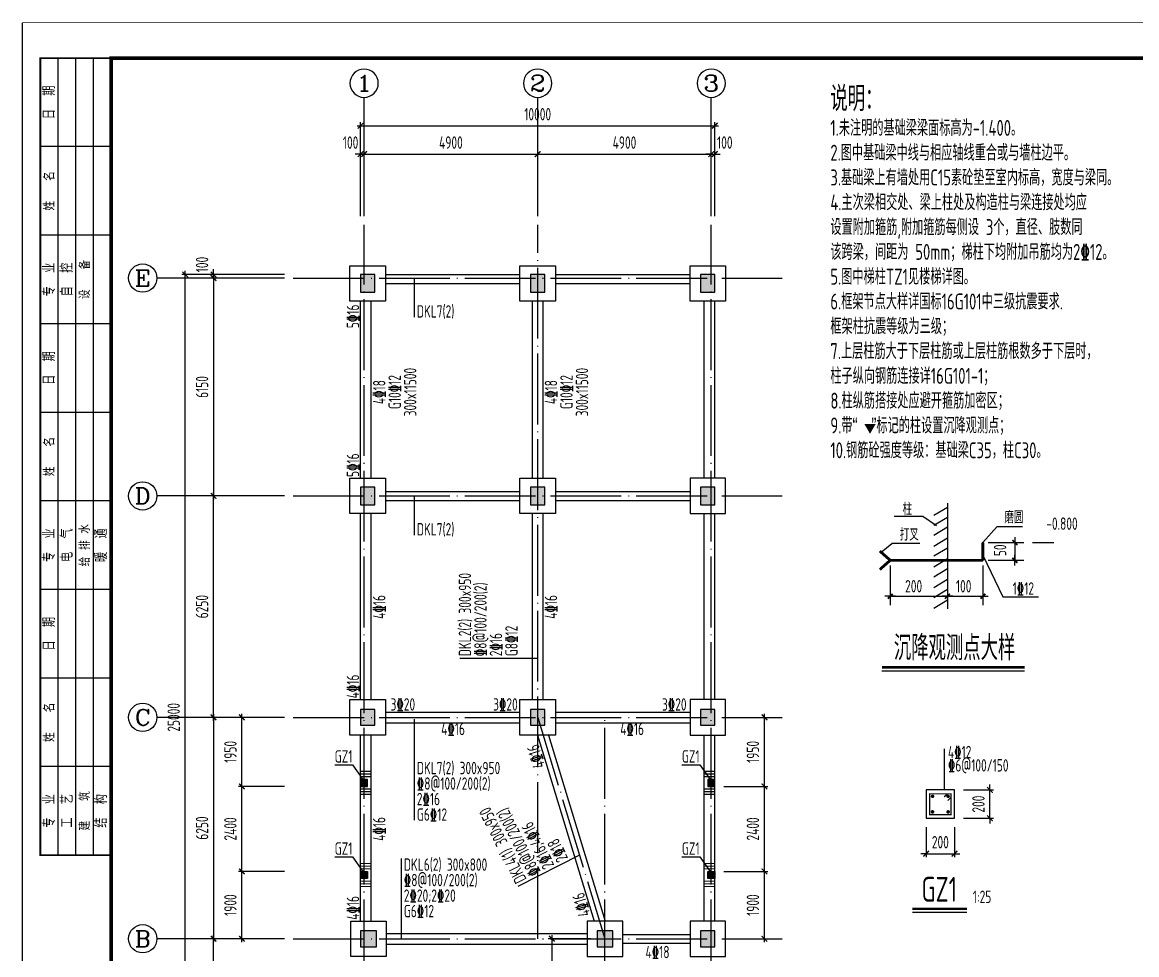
# Model space of a CAD drawing. Extents: x 287149 to 898857, y 100802 to 160212.
# Drawn here: x 581837 to 613297, y 116512 to 142832 of the extents above; entities that cross this region are included whole.
import ezdxf
from ezdxf.enums import TextEntityAlignment as Align

# ---------------------------------------------------------------- set-up
doc = ezdxf.new("R2010")
doc.units = 0
doc.header["$LTSCALE"] = 1000
doc.linetypes.add('DOTE', pattern=[2.42, 2, -0.2, 0.02, -0.2])
doc.layers.get('0').update_dxf_attribs({"linetype": 'CONTINUOUS'})
doc.layers.get('DEFPOINTS').update_dxf_attribs({"linetype": 'CONTINUOUS'})
for name, color, linetype in [('AXIS', 8, 'DOTE'), ('AXIS_DIM', 3, 'CONTINUOUS'), ('AXIS_TEXT', 3, 'CONTINUOUS'), ('COLU', 7, 'CONTINUOUS'), ('COLU_DE', 7, 'CONTINUOUS'), ('CT', 255, 'CONTINUOUS'), ('DIM', 3, 'CONTINUOUS'), ('FRAME', 3, 'CONTINUOUS'), ('GJ', 1, 'CONTINUOUS'), ('S_BEAM', 4, 'CONTINUOUS'), ('S_BEAMDIMLOCAL', 7, 'CONTINUOUS'), ('S_BEAMDIMLOCALVER', 7, 'CONTINUOUS'), ('S_BEAMDIMMASS', 2, 'CONTINUOUS'), ('S_BEAMDIMMASSVER', 2, 'CONTINUOUS'), ('S_SUBBEAMHOOP', 1, 'CONTINUOUS'), ('SJSM', 150, 'CONTINUOUS'), ('TEXT', 7, 'CONTINUOUS'), ('THIN', 7, 'CONTINUOUS'), ('剖面', 3, 'CONTINUOUS'), ('填充', 8, 'CONTINUOUS'), ('柱涂实', 54, 'CONTINUOUS'), ('第三道尺寸线', 4, 'CONTINUOUS')]:
    doc.layers.add(name, color=color, linetype=linetype)
doc.layers.add('rein', color=1, linetype='CONTINUOUS', lineweight=18)
doc.styles.add('_AXIS', font='complex.shx', dxfattribs={"bigfont": 'gbcbig.shx'})
doc.styles.add('COMPLEX', font='COMPLEX')
doc.styles.add('DXFS', font='txt.shx', dxfattribs={"width": 0.7, "bigfont": 'dxfs.shx'})
doc.styles.add('TSSD_Dimension', font='tssdeng.shx', dxfattribs={"width": 0.7, "bigfont": 'hztxt.shx'})
doc.styles.add('TSSD_Rein', font='tssdeng.shx', dxfattribs={"width": 0.7, "bigfont": 'hztxt.shx'})
doc.dimstyles.new('TSSD_100_100', dxfattribs={"dimtxt": 350, "dimasz": 150, "dimexe": 100, "dimexo": 250, "dimgap": 150, "dimtad": 1, "dimdec": 0, "dimzin": 0, "dimdsep": 46, "dimtxsty": 'TSSD_Dimension', "dimblk": 'ARCHTICK', "dimcen": 0, "dimdle": 100, "dimclrd": 3, "dimclre": 3, "dimclrt": 7, "dimadec": 0, "dimazin": 0, "dimtfac": 1, "dimtdec": 0, "dimtix": 1, "dimtmove": 2, "dimatfit": 3, "dimfxl": 100, "dimtolj": 1, "dimtzin": 0, "dimarcsym": 0})
doc.dimstyles.new('TSSD_25_100', dxfattribs={"dimtxt": 350, "dimasz": 150, "dimexe": 100, "dimexo": 250, "dimgap": 150, "dimtad": 1, "dimdec": 0, "dimlfac": 0.25, "dimzin": 0, "dimdsep": 46, "dimtxsty": 'TSSD_Dimension', "dimblk": 'ARCHTICK', "dimcen": 0, "dimdle": 100, "dimclrd": 40, "dimclre": 40, "dimclrt": 40, "dimadec": 0, "dimazin": 0, "dimtfac": 1, "dimtdec": 0, "dimtix": 1, "dimtmove": 2, "dimatfit": 3, "dimldrblk": '_tsdbk', "dimfxl": 100, "dimtolj": 1, "dimtzin": 0, "dimarcsym": 0})

# ---------------------------------------------------------------- blocks, each defined once
blk = doc.blocks.new('_ARCHTICK')
at = {"color": 0}
blk.add_lwpolyline([(-0.53, -0.53, 0.25, 0.25, 0), (0.53, 0.53, 0.5, 0.5, 0)], format="xyseb", dxfattribs=at)
blk = doc.blocks.new('*D76')
at = {"layer": 'AXIS_DIM', "color": 3, "lineweight": -2}
for p, q in [((591387, 139112), (596487, 139112)), ((591487, 137362), (591487, 139212)), ((596387, 137362), (596387, 139212))]:
    blk.add_line(p, q, dxfattribs=at)
at = {"layer": 'DEFPOINTS', "color": 0}
for p in [(596387, 139112), (591487, 137112), (596387, 137112)]:
    blk.add_point(p, dxfattribs=at)
at = {"layer": 'AXIS_DIM', "color": 3, "lineweight": -2, "xscale": 150, "yscale": 150, "zscale": 150, "rotation": 180}
blk.add_blockref('_ARCHTICK', (591487, 139112), dxfattribs=at)
at = {"layer": 'AXIS_DIM', "color": 3, "lineweight": -2, "xscale": 150, "yscale": 150, "zscale": 150}
blk.add_blockref('_ARCHTICK', (596387, 139112), dxfattribs=at)
at = {"layer": 'AXIS_DIM', "color": 7, "insert": (593937, 139437), "char_height": 350, "attachment_point": 5, "style": 'TSSD_Dimension'}
blk.add_mtext('\\A1;4900', dxfattribs=at)
blk = doc.blocks.new('*D77')
at = {"layer": 'AXIS_DIM', "color": 3, "lineweight": -2}
for p, q in [((596287, 139112), (601387, 139112)), ((596387, 137362), (596387, 139212)), ((601287, 137362), (601287, 139212))]:
    blk.add_line(p, q, dxfattribs=at)
at = {"layer": 'DEFPOINTS', "color": 0}
for p in [(601287, 139112), (596387, 137112), (601287, 137112)]:
    blk.add_point(p, dxfattribs=at)
at = {"layer": 'AXIS_DIM', "color": 3, "lineweight": -2, "xscale": 150, "yscale": 150, "zscale": 150, "rotation": 180}
blk.add_blockref('_ARCHTICK', (596387, 139112), dxfattribs=at)
at = {"layer": 'AXIS_DIM', "color": 3, "lineweight": -2, "xscale": 150, "yscale": 150, "zscale": 150}
blk.add_blockref('_ARCHTICK', (601287, 139112), dxfattribs=at)
at = {"layer": 'AXIS_DIM', "color": 7, "insert": (598837, 139437), "char_height": 350, "attachment_point": 5, "style": 'TSSD_Dimension'}
blk.add_mtext('\\A1;4900', dxfattribs=at)
blk = doc.blocks.new('*D78')
at = {"layer": 'AXIS_DIM', "color": 3, "lineweight": -2}
for p, q in [((587237, 110712), (587237, 117062)), ((589237, 116962), (587137, 116962)), ((589237, 110812), (587137, 110812))]:
    blk.add_line(p, q, dxfattribs=at)
at = {"layer": 'DEFPOINTS', "color": 0}
for p in [(587237, 116962), (589487, 116962), (589487, 110812)]:
    blk.add_point(p, dxfattribs=at)
at = {"layer": 'AXIS_DIM', "color": 3, "lineweight": -2, "xscale": 150, "yscale": 150, "zscale": 150}
for p, rotation in [((587237, 116962), 90), ((587237, 110812), 270)]:
    blk.add_blockref('_ARCHTICK', p, dxfattribs=dict(at, rotation=rotation))
at = {"layer": 'AXIS_DIM', "color": 7, "insert": (586912, 113887), "char_height": 350, "attachment_point": 5, "rotation": 90, "style": 'TSSD_Dimension'}
blk.add_mtext('\\A1;6150', dxfattribs=at)
blk = doc.blocks.new('*D79')
at = {"layer": 'AXIS_DIM', "color": 3, "lineweight": -2}
for p, q in [((589237, 123212), (587137, 123212)), ((587237, 123312), (587237, 116862)), ((589237, 116962), (587137, 116962))]:
    blk.add_line(p, q, dxfattribs=at)
at = {"layer": 'DEFPOINTS', "color": 0}
for p in [(589487, 123212), (587237, 116962), (589487, 116962)]:
    blk.add_point(p, dxfattribs=at)
at = {"layer": 'AXIS_DIM', "color": 3, "lineweight": -2, "xscale": 150, "yscale": 150, "zscale": 150}
for p, rotation in [((587237, 123212), 90), ((587237, 116962), 270)]:
    blk.add_blockref('_ARCHTICK', p, dxfattribs=dict(at, rotation=rotation))
at = {"layer": 'AXIS_DIM', "color": 7, "insert": (586912, 120087), "char_height": 350, "attachment_point": 5, "rotation": 90, "style": 'TSSD_Dimension'}
blk.add_mtext('\\A1;6250', dxfattribs=at)
blk = doc.blocks.new('*D80')
at = {"layer": 'AXIS_DIM', "color": 3, "lineweight": -2}
for p, q in [((589237, 135612), (587137, 135612)), ((587237, 135712), (587237, 129362)), ((589237, 129462), (587137, 129462))]:
    blk.add_line(p, q, dxfattribs=at)
at = {"layer": 'DEFPOINTS', "color": 0}
for p in [(589487, 135612), (587237, 129462), (589487, 129462)]:
    blk.add_point(p, dxfattribs=at)
at = {"layer": 'AXIS_DIM', "color": 3, "lineweight": -2, "xscale": 150, "yscale": 150, "zscale": 150}
for p, rotation in [((587237, 135612), 90), ((587237, 129462), 270)]:
    blk.add_blockref('_ARCHTICK', p, dxfattribs=dict(at, rotation=rotation))
at = {"layer": 'AXIS_DIM', "color": 7, "insert": (586912, 132537), "char_height": 350, "attachment_point": 5, "rotation": 90, "style": 'TSSD_Dimension'}
blk.add_mtext('\\A1;6150', dxfattribs=at)
blk = doc.blocks.new('*D81')
at = {"layer": 'AXIS_DIM', "color": 3, "lineweight": -2}
for p, q in [((591387, 137362), (591387, 140012)), ((601387, 137362), (601387, 140012)), ((591287, 139912), (601487, 139912))]:
    blk.add_line(p, q, dxfattribs=at)
at = {"layer": 'DEFPOINTS', "color": 0}
for p in [(601387, 139912), (591387, 137112), (601387, 137112)]:
    blk.add_point(p, dxfattribs=at)
at = {"layer": 'AXIS_DIM', "color": 3, "lineweight": -2, "xscale": 150, "yscale": 150, "zscale": 150, "rotation": 180}
blk.add_blockref('_ARCHTICK', (591387, 139912), dxfattribs=at)
at = {"layer": 'AXIS_DIM', "color": 3, "lineweight": -2, "xscale": 150, "yscale": 150, "zscale": 150}
blk.add_blockref('_ARCHTICK', (601387, 139912), dxfattribs=at)
at = {"layer": 'AXIS_DIM', "color": 7, "insert": (596387, 140237), "char_height": 350, "attachment_point": 5, "style": 'TSSD_Dimension'}
blk.add_mtext('\\A1;10000', dxfattribs=at)
blk = doc.blocks.new('*D82')
at = {"layer": 'AXIS_DIM', "color": 3, "lineweight": -2}
for p, q in [((589237, 135712), (586337, 135712)), ((586437, 110612), (586437, 135812)), ((589237, 110712), (586337, 110712))]:
    blk.add_line(p, q, dxfattribs=at)
at = {"layer": 'DEFPOINTS', "color": 0}
for p in [(586437, 135712), (589487, 135712), (589487, 110712)]:
    blk.add_point(p, dxfattribs=at)
at = {"layer": 'AXIS_DIM', "color": 3, "lineweight": -2, "xscale": 150, "yscale": 150, "zscale": 150}
for p, rotation in [((586437, 135712), 90), ((586437, 110712), 270)]:
    blk.add_blockref('_ARCHTICK', p, dxfattribs=dict(at, rotation=rotation))
at = {"layer": 'AXIS_DIM', "color": 7, "insert": (586112, 123212), "char_height": 350, "attachment_point": 5, "rotation": 90, "style": 'TSSD_Dimension'}
blk.add_mtext('\\A1;25000', dxfattribs=at)
blk = doc.blocks.new('*D84')
at = {"layer": 'AXIS_DIM', "color": 3, "lineweight": -2}
for p, q in [((589237, 135712), (587137, 135712)), ((589237, 135612), (587137, 135612)), ((587237, 135712), (587237, 135862)), ((587237, 135612), (587237, 135712)), ((587237, 135612), (587237, 135462))]:
    blk.add_line(p, q, dxfattribs=at)
at = {"layer": 'DEFPOINTS', "color": 0}
for p in [(587237, 135712), (589487, 135712), (589487, 135612)]:
    blk.add_point(p, dxfattribs=at)
at = {"layer": 'AXIS_DIM', "color": 3, "lineweight": -2, "xscale": 150, "yscale": 150, "zscale": 150}
for p, rotation in [((587237, 135712), 270), ((587237, 135612), 90)]:
    blk.add_blockref('_ARCHTICK', p, dxfattribs=dict(at, rotation=rotation))
at = {"layer": 'AXIS_DIM', "color": 7, "insert": (586912, 135994), "char_height": 350, "attachment_point": 5, "rotation": 90, "style": 'TSSD_Dimension'}
blk.add_mtext('\\A1;100', dxfattribs=at)
blk = doc.blocks.new('*D85')
at = {"layer": 'AXIS_DIM', "color": 3, "lineweight": -2}
for p, q in [((601287, 139112), (601137, 139112)), ((601287, 137362), (601287, 139212)), ((601287, 139112), (601387, 139112)), ((601387, 137362), (601387, 139212)), ((601387, 139112), (601537, 139112))]:
    blk.add_line(p, q, dxfattribs=at)
at = {"layer": 'DEFPOINTS', "color": 0}
for p in [(601387, 139112), (601287, 137112), (601387, 137112)]:
    blk.add_point(p, dxfattribs=at)
at = {"layer": 'AXIS_DIM', "color": 3, "lineweight": -2, "xscale": 150, "yscale": 150, "zscale": 150}
blk.add_blockref('_ARCHTICK', (601287, 139112), dxfattribs=at)
at = {"layer": 'AXIS_DIM', "color": 3, "lineweight": -2, "xscale": 150, "yscale": 150, "zscale": 150, "rotation": 180}
blk.add_blockref('_ARCHTICK', (601387, 139112), dxfattribs=at)
at = {"layer": 'AXIS_DIM', "color": 7, "insert": (601669, 139437), "char_height": 350, "attachment_point": 5, "style": 'TSSD_Dimension'}
blk.add_mtext('\\A1;100', dxfattribs=at)
blk = doc.blocks.new('*D86')
at = {"layer": 'AXIS_DIM', "color": 3, "lineweight": -2}
for p, q in [((591387, 139112), (591237, 139112)), ((591387, 137362), (591387, 139212)), ((591487, 139112), (591387, 139112)), ((591487, 137362), (591487, 139212)), ((591487, 139112), (591637, 139112))]:
    blk.add_line(p, q, dxfattribs=at)
at = {"layer": 'DEFPOINTS', "color": 0}
for p in [(591387, 139112), (591387, 137112), (591487, 137112)]:
    blk.add_point(p, dxfattribs=at)
at = {"layer": 'AXIS_DIM', "color": 3, "lineweight": -2, "xscale": 150, "yscale": 150, "zscale": 150}
blk.add_blockref('_ARCHTICK', (591387, 139112), dxfattribs=at)
at = {"layer": 'AXIS_DIM', "color": 3, "lineweight": -2, "xscale": 150, "yscale": 150, "zscale": 150, "rotation": 180}
blk.add_blockref('_ARCHTICK', (591487, 139112), dxfattribs=at)
at = {"layer": 'AXIS_DIM', "color": 7, "insert": (591105, 139437), "char_height": 350, "attachment_point": 5, "style": 'TSSD_Dimension'}
blk.add_mtext('\\A1;100', dxfattribs=at)
blk = doc.blocks.new('_AXISO')
blk.add_circle((0, 0), 0.5)
at = {"layer": 'AXIS_TEXT', "style": 'COMPLEX', "width": 1.041667}
blk.add_attdef('A', text='', height=0.56, dxfattribs=at).set_placement((-0.25, -0.28), (0.25, -0.28), align=Align.FIT)
blk = doc.blocks.new('*D87')
at = {"layer": 'AXIS_DIM', "color": 3, "lineweight": -2}
for p, q in [((589237, 129462), (587137, 129462)), ((587237, 123112), (587237, 129562)), ((589237, 123212), (587137, 123212))]:
    blk.add_line(p, q, dxfattribs=at)
at = {"layer": 'DEFPOINTS', "color": 0}
for p in [(587237, 129462), (589487, 129462), (589487, 123212)]:
    blk.add_point(p, dxfattribs=at)
at = {"layer": 'AXIS_DIM', "color": 3, "lineweight": -2, "xscale": 150, "yscale": 150, "zscale": 150}
for p, rotation in [((587237, 129462), 90), ((587237, 123212), 270)]:
    blk.add_blockref('_ARCHTICK', p, dxfattribs=dict(at, rotation=rotation))
at = {"layer": 'AXIS_DIM', "color": 7, "insert": (586912, 126337), "char_height": 350, "attachment_point": 5, "rotation": 90, "style": 'TSSD_Dimension'}
blk.add_mtext('\\A1;6250', dxfattribs=at)
blk = doc.blocks.new('A$C2F0C53E4')
at = {"layer": 'FRAME', "lineweight": 18}
blk.add_line((0, 0), (0, 42000), dxfattribs=at)
at = {"layer": 'FRAME'}
for points in [[(10, 42010, 20, 20, 0), (10, 10, 20, 20, 0), (59410, 10, 20, 20, 0), (59410, 42010, 20, 20, 0)], [(2510, 41010, 100, 100, 0), (2510, 1010, 100, 100, 0), (58410, 1010, 100, 100, 0), (58410, 41010, 100, 100, 0)]]:
    blk.add_lwpolyline(points, format="xyseb", close=True, dxfattribs=at)
blk.add_lwpolyline([(2510, 41010, 50, 50, 0), (510, 41010, 50, 50, 0), (510, 18510, 50, 50, 0), (2510, 18510, 50, 50, 0)], format="xyseb", dxfattribs=at)
for points in [[(1010, 18510), (1010, 41010)], [(1510, 18510), (1510, 41010)], [(2010, 18510), (2010, 41010)], [(2510, 38510), (510, 38510)], [(2510, 36010), (510, 36010)], [(2510, 33510), (510, 33510)], [(2510, 31010), (510, 31010)], [(2510, 28510), (510, 28510)], [(2510, 26010), (510, 26010)], [(2510, 23510), (510, 23510)], [(2510, 21010), (510, 21010)]]:
    blk.add_lwpolyline(points, dxfattribs=at)
at = {"layer": 'FRAME', "char_height": 300, "attachment_point": 5, "rotation": 90, "style": 'DXFS'}
for s, insert, width in [('{\\f宋体|b0|i0|c134|p2;日\\Ftxt.shx,dxfs.shx|c134;  \\f宋体|b0|i0|c134|p2;期\\P}', (760, 39760), 1132.5), ('姓   名', (760, 37260), 1185), ('{\\f宋体|b0|i0|c134|p2;专\\Ftxt.shx,dxfs.shx|c134;  \\f宋体|b0|i0|c134|p2;业\\P}', (760, 34760), 1203.38), ('{\\f宋体|b0|i0|c134|p2;自\\Ftxt.shx,dxfs.shx|c134;  \\f宋体|b0|i0|c134|p2;控\\P}', (1260, 34760), 1148.25), ('设   备', (1760, 34760), 1227), ('{\\f宋体|b0|i0|c134|p2;日\\Ftxt.shx,dxfs.shx|c134;  \\f宋体|b0|i0|c134|p2;期\\P}', (760, 32260), 1132.5), ('姓   名', (760, 29760), 1185), ('{\\f宋体|b0|i0|c134|p2;专\\Ftxt.shx,dxfs.shx|c134;  \\f宋体|b0|i0|c134|p2;业\\P}', (760, 27260), 1203.38), ('{\\f宋体|b0|i0|c134|p2;电\\Ftxt.shx,dxfs.shx|c134;  \\f宋体|b0|i0|c134|p2;气\\P}', (1260, 27260), 1182.38), ('给 排 水', (1760, 27260), 1352.62), ('{\\f宋体|b0|i0|c134|p2;暖\\Ftxt.shx,dxfs.shx|c134;  \\f宋体|b0|i0|c134|p2;通\\P}', (2230, 27260), 1200.75), ('{\\f宋体|b0|i0|c134|p2;日\\Ftxt.shx,dxfs.shx|c134;  \\f宋体|b0|i0|c134|p2;期\\P}', (760, 24760), 1132.5), ('姓   名', (760, 22260), 1185), ('{\\f宋体|b0|i0|c134|p2;专\\Ftxt.shx,dxfs.shx|c134;  \\f宋体|b0|i0|c134|p2;业\\P}', (760, 19760), 1203.38), ('{\\f宋体|b0|i0|c134|p2;工\\Ftxt.shx,dxfs.shx|c134;  \\f宋体|b0|i0|c134|p2;艺\\P}', (1260, 19760), 1177.12), ('建   筑', (1760, 19760), 1206), ('{\\f宋体|b0|i0|c134|p2;结\\Ftxt.shx,dxfs.shx|c134;  \\f宋体|b0|i0|c134|p2;构\\P}', (2230, 19760), 1192.88)]:
    blk.add_mtext(s, dxfattribs=dict(at, insert=insert, width=width))
blk = doc.blocks.new('_DIMX')
blk.add_line((-150, 0), (150, 0))
at = {"const_width": 50}
blk.add_lwpolyline([(-70, -70), (70, 70)], dxfattribs=at)
blk = doc.blocks.new('*D222')
at = {"layer": 'DEFPOINTS', "color": 0}
for p in [(601387, 123212), (602787, 123212), (601387, 121262)]:
    blk.add_point(p, dxfattribs=at)
at = {"layer": '第三道尺寸线', "color": 3, "lineweight": -2}
for p, q in [((601637, 123212), (602887, 123212)), ((602787, 121162), (602787, 123312)), ((601637, 121262), (602887, 121262))]:
    blk.add_line(p, q, dxfattribs=at)
at = {"layer": '第三道尺寸线', "color": 3, "lineweight": -2, "xscale": 150, "yscale": 150, "zscale": 150}
for p, rotation in [((602787, 123212), 90), ((602787, 121262), 270)]:
    blk.add_blockref('_ARCHTICK', p, dxfattribs=dict(at, rotation=rotation))
at = {"layer": '第三道尺寸线', "color": 7, "insert": (602462, 122237), "char_height": 350, "attachment_point": 5, "rotation": 90, "style": 'TSSD_Dimension'}
blk.add_mtext('\\A1;1950', dxfattribs=at)
blk = doc.blocks.new('*D223')
at = {"layer": 'DEFPOINTS', "color": 0}
for p in [(601387, 121262), (602787, 121262), (601387, 118862)]:
    blk.add_point(p, dxfattribs=at)
at = {"layer": '第三道尺寸线', "color": 3, "lineweight": -2}
for p, q in [((601637, 121262), (602887, 121262)), ((602787, 118762), (602787, 121362)), ((601637, 118862), (602887, 118862))]:
    blk.add_line(p, q, dxfattribs=at)
at = {"layer": '第三道尺寸线', "color": 3, "lineweight": -2, "xscale": 150, "yscale": 150, "zscale": 150}
for p, rotation in [((602787, 121262), 90), ((602787, 118862), 270)]:
    blk.add_blockref('_ARCHTICK', p, dxfattribs=dict(at, rotation=rotation))
at = {"layer": '第三道尺寸线', "color": 7, "insert": (602462, 120062), "char_height": 350, "attachment_point": 5, "rotation": 90, "style": 'TSSD_Dimension'}
blk.add_mtext('\\A1;2400', dxfattribs=at)
blk = doc.blocks.new('*D224')
at = {"layer": 'DEFPOINTS', "color": 0}
for p in [(601387, 118862), (602787, 118862), (601387, 116962)]:
    blk.add_point(p, dxfattribs=at)
at = {"layer": '第三道尺寸线', "color": 3, "lineweight": -2}
for p, q in [((602787, 116862), (602787, 118962)), ((601637, 118862), (602887, 118862)), ((601637, 116962), (602887, 116962))]:
    blk.add_line(p, q, dxfattribs=at)
at = {"layer": '第三道尺寸线', "color": 3, "lineweight": -2, "xscale": 150, "yscale": 150, "zscale": 150}
for p, rotation in [((602787, 118862), 90), ((602787, 116962), 270)]:
    blk.add_blockref('_ARCHTICK', p, dxfattribs=dict(at, rotation=rotation))
at = {"layer": '第三道尺寸线', "color": 7, "insert": (602462, 117912), "char_height": 350, "attachment_point": 5, "rotation": 90, "style": 'TSSD_Dimension'}
blk.add_mtext('\\A1;1900', dxfattribs=at)
blk = doc.blocks.new('*D225')
at = {"layer": 'DEFPOINTS', "color": 0}
for p in [(588037, 118862), (589487, 118862), (589487, 116962)]:
    blk.add_point(p, dxfattribs=at)
at = {"layer": '第三道尺寸线', "color": 3, "lineweight": -2}
for p, q in [((588037, 116862), (588037, 118962)), ((589237, 118862), (587937, 118862)), ((589237, 116962), (587937, 116962))]:
    blk.add_line(p, q, dxfattribs=at)
at = {"layer": '第三道尺寸线', "color": 3, "lineweight": -2, "xscale": 150, "yscale": 150, "zscale": 150}
for p, rotation in [((588037, 118862), 90), ((588037, 116962), 270)]:
    blk.add_blockref('_ARCHTICK', p, dxfattribs=dict(at, rotation=rotation))
at = {"layer": '第三道尺寸线', "color": 7, "insert": (587712, 117912), "char_height": 350, "attachment_point": 5, "rotation": 90, "style": 'TSSD_Dimension'}
blk.add_mtext('\\A1;1900', dxfattribs=at)
blk = doc.blocks.new('*D226')
at = {"layer": 'DEFPOINTS', "color": 0}
for p in [(588037, 121262), (589487, 121262), (589487, 118862)]:
    blk.add_point(p, dxfattribs=at)
at = {"layer": '第三道尺寸线', "color": 3, "lineweight": -2}
for p, q in [((589237, 121262), (587937, 121262)), ((588037, 118762), (588037, 121362)), ((589237, 118862), (587937, 118862))]:
    blk.add_line(p, q, dxfattribs=at)
at = {"layer": '第三道尺寸线', "color": 3, "lineweight": -2, "xscale": 150, "yscale": 150, "zscale": 150}
for p, rotation in [((588037, 121262), 90), ((588037, 118862), 270)]:
    blk.add_blockref('_ARCHTICK', p, dxfattribs=dict(at, rotation=rotation))
at = {"layer": '第三道尺寸线', "color": 7, "insert": (587712, 120062), "char_height": 350, "attachment_point": 5, "rotation": 90, "style": 'TSSD_Dimension'}
blk.add_mtext('\\A1;2400', dxfattribs=at)
blk = doc.blocks.new('*D227')
at = {"layer": 'DEFPOINTS', "color": 0}
for p in [(588037, 123212), (589487, 123212), (589487, 121262)]:
    blk.add_point(p, dxfattribs=at)
at = {"layer": '第三道尺寸线', "color": 3, "lineweight": -2}
for p, q in [((589237, 123212), (587937, 123212)), ((588037, 121162), (588037, 123312)), ((589237, 121262), (587937, 121262))]:
    blk.add_line(p, q, dxfattribs=at)
at = {"layer": '第三道尺寸线', "color": 3, "lineweight": -2, "xscale": 150, "yscale": 150, "zscale": 150}
for p, rotation in [((588037, 123212), 90), ((588037, 121262), 270)]:
    blk.add_blockref('_ARCHTICK', p, dxfattribs=dict(at, rotation=rotation))
at = {"layer": '第三道尺寸线', "color": 7, "insert": (587712, 122237), "char_height": 350, "attachment_point": 5, "rotation": 90, "style": 'TSSD_Dimension'}
blk.add_mtext('\\A1;1950', dxfattribs=at)
blk = doc.blocks.new('*D228')
at = {"layer": 'DEFPOINTS', "color": 0}
for p in [(608154, 121163), (609154, 121163), (608154, 120363)]:
    blk.add_point(p, dxfattribs=at)
at = {"layer": 'DIM', "color": 40, "lineweight": -2}
for p, q in [((608404, 121163), (609254, 121163)), ((609154, 121163), (609154, 121313)), ((609154, 120363), (609154, 121163)), ((608404, 120363), (609254, 120363)), ((609154, 120363), (609154, 120213))]:
    blk.add_line(p, q, dxfattribs=at)
at = {"layer": 'DIM', "color": 40, "lineweight": -2, "xscale": 150, "yscale": 150, "zscale": 150}
for p, rotation in [((609154, 121163), 270), ((609154, 120363), 90)]:
    blk.add_blockref('_ARCHTICK', p, dxfattribs=dict(at, rotation=rotation))
at = {"layer": 'DIM', "color": 40, "insert": (608829, 120763), "char_height": 350, "attachment_point": 5, "rotation": 90, "style": 'TSSD_Dimension'}
blk.add_mtext('\\A1;200', dxfattribs=at)
blk = doc.blocks.new('_tsdbk')
blk = doc.blocks.new('*D229')
at = {"layer": 'DEFPOINTS', "color": 0}
for p in [(607354, 120363), (608154, 120363), (608154, 119363)]:
    blk.add_point(p, dxfattribs=at)
at = {"layer": 'DIM', "color": 40, "lineweight": -2}
for p, q in [((607354, 120113), (607354, 119263)), ((608154, 120113), (608154, 119263)), ((607354, 119363), (607204, 119363)), ((607354, 119363), (608154, 119363)), ((608154, 119363), (608304, 119363))]:
    blk.add_line(p, q, dxfattribs=at)
at = {"layer": 'DIM', "color": 40, "lineweight": -2, "xscale": 150, "yscale": 150, "zscale": 150}
blk.add_blockref('_ARCHTICK', (607354, 119363), dxfattribs=at)
at = {"layer": 'DIM', "color": 40, "lineweight": -2, "xscale": 150, "yscale": 150, "zscale": 150, "rotation": 180}
blk.add_blockref('_ARCHTICK', (608154, 119363), dxfattribs=at)
at = {"layer": 'DIM', "color": 40, "insert": (607754, 119688), "char_height": 350, "attachment_point": 5, "style": 'TSSD_Dimension'}
blk.add_mtext('\\A1;200', dxfattribs=at)
blk = doc.blocks.new('*D374')
at = {"layer": 'DEFPOINTS', "color": 0}
for p in [(598137, 116962), (596787, 114552), (598137, 114552)]:
    blk.add_point(p, dxfattribs=at)
at = {"layer": 'DIM', "color": 3, "lineweight": -2}
for p, q in [((596787, 117062), (596787, 114452)), ((597887, 116962), (596687, 116962)), ((597887, 114552), (596687, 114552))]:
    blk.add_line(p, q, dxfattribs=at)
at = {"layer": 'DIM', "color": 3, "lineweight": -2, "xscale": 150, "yscale": 150, "zscale": 150}
for p, rotation in [((596787, 116962), 90), ((596787, 114552), 270)]:
    blk.add_blockref('_ARCHTICK', p, dxfattribs=dict(at, rotation=rotation))
at = {"layer": 'DIM', "color": 7, "insert": (596462, 115757), "char_height": 350, "attachment_point": 5, "rotation": 90, "style": 'TSSD_Dimension'}
blk.add_mtext('\\A1;2410', dxfattribs=at)

msp = doc.modelspace()

# ---------------------------------------------------------------- hatches: boundary and pattern name
at = {"layer": 'SJSM', "linetype": 'Continuous'}
msp.add_hatch(color=1, dxfattribs=at).paths.add_polyline_path([(605925.443, 131488.787), (605611.937, 131488.787), (605768.69, 131217.283)])
at = {"layer": '柱涂实'}
for points in [[(591786.971, 135711.708), (591386.971, 135711.708), (591386.971, 135211.708), (591786.971, 135211.708)], [(596586.971, 135711.708), (596186.971, 135711.708), (596186.971, 135211.708), (596586.971, 135211.708)], [(601386.971, 135711.708), (600986.971, 135711.708), (600986.971, 135211.708), (601386.971, 135211.708)], [(591786.971, 129711.708), (591386.971, 129711.708), (591386.971, 129211.708), (591786.971, 129211.708)], [(596586.971, 129711.708), (596186.971, 129711.708), (596186.971, 129211.708), (596586.971, 129211.708)], [(601386.971, 129711.708), (600986.971, 129711.708), (600986.971, 129211.708), (601386.971, 129211.708)], [(591386.971, 122986.708), (591786.971, 122986.708), (591786.971, 123436.708), (591386.971, 123436.708)], [(596186.971, 122986.708), (596586.971, 122986.708), (596586.971, 123436.708), (596186.971, 123436.708)], [(600986.971, 122986.708), (601386.971, 122986.708), (601386.971, 123436.708), (600986.971, 123436.708)], [(591586.971, 121461.708), (591386.971, 121461.708), (591386.971, 121261.708), (591586.971, 121261.708)], [(601386.971, 121461.708), (601186.971, 121461.708), (601186.971, 121261.708), (601386.971, 121261.708)], [(591586.971, 118661.708), (591386.971, 118661.708), (591386.971, 118861.708), (591586.971, 118861.708)], [(601386.971, 118661.708), (601186.971, 118661.708), (601186.971, 118861.708), (601386.971, 118861.708)], [(591836.971, 117186.708), (591386.971, 117186.708), (591386.971, 116736.708), (591836.971, 116736.708)], [(598511.971, 117186.708), (598061.971, 117186.708), (598061.971, 116736.708), (598511.971, 116736.708)], [(600986.971, 117186.708), (600986.971, 116736.708), (601386.971, 116736.708), (601386.971, 117186.708)]]:
    msp.add_hatch(color=256, dxfattribs=at).paths.add_polyline_path(points)

# ---------------------------------------------------------------- linework, layer by layer
at = {"layer": 'AXIS'}
for p, q in [((591486.971, 108811.708), (591486.971, 137111.708)), ((596386.971, 116961.708), (596386.971, 137111.708)), ((601286.971, 108811.708), (601286.971, 137111.708)), ((589486.971, 135611.708), (603286.971, 135611.708)), ((589486.971, 129461.708), (603286.971, 129461.708)), ((589486.971, 123211.708), (603286.971, 123211.708)), ((596386.971, 123211.708), (598286.971, 116961.708)), ((598286.971, 108811.708), (598286.971, 123211.708)), ((589486.971, 116961.708), (603286.971, 116961.708))]:
    msp.add_line(p, q, dxfattribs=at)
at = {"layer": 'AXIS_TEXT'}
for p, q in [((591486.971, 137361.708), (591486.971, 140711.631)), ((596386.971, 137361.708), (596386.971, 140711.631)), ((601286.971, 137361.708), (601286.971, 140711.631)), ((589236.971, 135611.708), (585637.045, 135611.708)), ((589236.971, 129461.708), (585637.045, 129461.708)), ((589236.971, 123211.708), (585637.045, 123211.708)), ((588736.971, 116961.708), (585637.045, 116961.708))]:
    msp.add_line(p, q, dxfattribs=at)
at = {"layer": 'COLU', "ltscale": 0.01}
for points in [[(591786.971, 135211.708), (591786.971, 135711.708), (591386.971, 135711.708), (591386.971, 135211.708)], [(596586.971, 135211.708), (596586.971, 135711.708), (596186.971, 135711.708), (596186.971, 135211.708)], [(601386.971, 135211.708), (601386.971, 135711.708), (600986.971, 135711.708), (600986.971, 135211.708)], [(591786.971, 129211.708), (591786.971, 129711.708), (591386.971, 129711.708), (591386.971, 129211.708)], [(596586.971, 129211.708), (596586.971, 129711.708), (596186.971, 129711.708), (596186.971, 129211.708)], [(601386.971, 129211.708), (601386.971, 129711.708), (600986.971, 129711.708), (600986.971, 129211.708)], [(591786.971, 122986.708), (591786.971, 123436.708), (591386.971, 123436.708), (591386.971, 122986.708)], [(596586.971, 122986.708), (596586.971, 123436.708), (596186.971, 123436.708), (596186.971, 122986.708)], [(601386.971, 122986.708), (601386.971, 123436.708), (600986.971, 123436.708), (600986.971, 122986.708)], [(591586.971, 121261.708), (591586.971, 121461.708), (591386.971, 121461.708), (591386.971, 121261.708)], [(601386.971, 121261.708), (601386.971, 121461.708), (601186.971, 121461.708), (601186.971, 121261.708)], [(591586.971, 118861.708), (591586.971, 118661.708), (591386.971, 118661.708), (591386.971, 118861.708)], [(601386.971, 118861.708), (601386.971, 118661.708), (601186.971, 118661.708), (601186.971, 118861.708)], [(591836.971, 116736.708), (591836.971, 117186.708), (591386.971, 117186.708), (591386.971, 116736.708)], [(598511.971, 116736.708), (598511.971, 117186.708), (598061.971, 117186.708), (598061.971, 116736.708)], [(601386.971, 116736.708), (601386.971, 117186.708), (600986.971, 117186.708), (600986.971, 116736.708)]]:
    msp.add_lwpolyline(points, close=True, dxfattribs=at)
at = {"layer": 'COLU_DE'}
msp.add_lwpolyline([(608153.686, 120363.135), (608153.686, 121163.135), (607353.686, 121163.135), (607353.686, 120963.135), (607353.686, 120963.135), (607353.686, 120363.135), (608153.686, 120363.135), (608153.686, 120363.135)], dxfattribs=at)
at = {"layer": 'CT'}
for points in [[(592086.971, 135961.708), (592086.971, 134961.708), (591086.971, 134961.708), (591086.971, 135961.708)], [(596886.971, 135961.708), (596886.971, 134961.708), (595886.971, 134961.708), (595886.971, 135961.708)], [(601686.971, 135961.708), (601686.971, 134961.708), (600686.971, 134961.708), (600686.971, 135961.708)], [(592086.971, 129961.708), (592086.971, 128961.708), (591086.971, 128961.708), (591086.971, 129961.708)], [(596886.971, 129961.708), (596886.971, 128961.708), (595886.971, 128961.708), (595886.971, 129961.708)], [(600686.971, 129961.708), (600686.971, 128961.708), (601686.971, 128961.708), (601686.971, 129961.708)], [(592086.971, 123711.708), (592086.971, 122711.708), (591086.971, 122711.708), (591086.971, 123711.708)], [(596886.971, 123711.708), (596886.971, 122711.708), (595886.971, 122711.708), (595886.971, 123711.708)], [(600686.971, 123711.708), (600686.971, 122711.708), (601686.971, 122711.708), (601686.971, 123711.708)], [(592111.971, 117461.708), (592111.971, 116461.708), (591111.971, 116461.708), (591111.971, 117461.708)], [(597786.971, 117461.708), (597786.971, 116461.708), (598786.971, 116461.708), (598786.971, 117461.708)], [(600686.971, 117461.708), (600686.971, 116461.708), (601686.971, 116461.708), (601686.971, 117461.708)]]:
    msp.add_lwpolyline(points, close=True, dxfattribs=at)
at = {"layer": 'DIM'}
for p, q in [((609104.692, 128145.191), (610107.186, 128145.191)), ((609857.186, 128145.191), (609857.186, 127645.191)), ((606340.16, 127495.191), (606340.16, 126380.716)), ((608954.692, 127495.191), (608954.692, 126380.716)), ((609104.692, 127645.191), (610107.186, 127645.191)), ((606341.16, 126630.716), (607953.692, 126630.716)), ((607955.692, 126630.716), (608953.692, 126630.716))]:
    msp.add_line(p, q, dxfattribs=at)
msp.add_point((608954.692, 126630.716), dxfattribs=at)
at = {"layer": 'GJ', "ltscale": 0.2, "const_width": 80}
for points in [[(608954.692, 127645.191), (608954.692, 128145.191)], [(606340.16, 127645.191), (606044.658, 127906.018)], [(606340.16, 127645.191), (606044.658, 127384.363)], [(606340.16, 127645.191), (608954.692, 127645.191)]]:
    msp.add_lwpolyline(points, dxfattribs=at)
at = {"layer": 'rein', "const_width": 35}
msp.add_lwpolyline([(607860.784, 120962.732), (607950.94, 121052.888), (608053.44, 121052.888), (608053.44, 120463.135), (607453.932, 120463.135), (607453.932, 121052.888), (608053.44, 121052.888), (608053.44, 120950.388), (607963.284, 120860.232)], dxfattribs=at)
at = {"layer": 'rein', "const_width": 50}
for points in [[(607508.932, 120983.135, -1), (607558.932, 120983.135, -1)], [(607998.44, 120983.135, 1), (607948.44, 120983.135, 1)], [(607508.932, 120543.135, 1), (607558.932, 120543.135, 1)], [(607998.44, 120543.135, -1), (607948.44, 120543.135, -1)]]:
    msp.add_lwpolyline(points, format="xyb", close=True, dxfattribs=at)
at = {"layer": 'S_BEAM'}
for p, q in [((592086.971, 135711.708), (595886.971, 135711.708)), ((596886.971, 135711.708), (600686.971, 135711.708)), ((592086.971, 135461.708), (595886.971, 135461.708)), ((596886.971, 135461.708), (600686.971, 135461.708)), ((591386.971, 129961.708), (591386.971, 134961.708)), ((591686.971, 129961.708), (591686.971, 134961.708)), ((596236.971, 129961.708), (596236.971, 134961.708)), ((596536.971, 129961.708), (596536.971, 134961.708)), ((601086.971, 129961.708), (601086.971, 134961.708)), ((601386.971, 129961.708), (601386.971, 134961.708)), ((592086.971, 129586.708), (595886.971, 129586.708)), ((592086.971, 129336.708), (595886.971, 129336.708)), ((596886.971, 129586.708), (600686.971, 129586.708)), ((596886.971, 129336.708), (600686.971, 129336.708)), ((591386.971, 123711.708), (591386.971, 128961.708)), ((591686.971, 123711.708), (591686.971, 128961.708)), ((596236.971, 123711.708), (596236.971, 128961.708)), ((596536.971, 123711.708), (596536.971, 128961.708)), ((601086.971, 123711.708), (601086.971, 128961.708)), ((601386.971, 123711.708), (601386.971, 128961.708)), ((592086.971, 123361.708), (595886.971, 123361.708)), ((596886.971, 123361.708), (600686.971, 123361.708)), ((592086.971, 123061.708), (595886.971, 123061.708)), ((596886.971, 123061.708), (600686.971, 123061.708)), ((591386.971, 117461.708), (591386.971, 122711.708)), ((591686.971, 117461.708), (591686.971, 122711.708)), ((596382.193, 122711.708), (597978.193, 117461.708)), ((596695.749, 122711.708), (598291.749, 117461.708)), ((601086.971, 117461.708), (601086.971, 122711.708)), ((601386.971, 117461.708), (601386.971, 122711.708)), ((592111.971, 117111.708), (597786.971, 117111.708)), ((598786.971, 117086.708), (600686.971, 117086.708)), ((592111.971, 116811.708), (597786.971, 116811.708)), ((598786.971, 116836.708), (600686.971, 116836.708))]:
    msp.add_line(p, q, dxfattribs=at)
at = {"layer": 'S_BEAMDIMMASS'}
for p, q in [((592899.206, 135611.708), (592899.206, 134506.804)), ((592899.206, 129461.708), (592899.206, 128356.804)), ((592899.206, 123161.708), (592899.206, 120309.128)), ((592532.044, 119230.348), (592532.044, 116961.708))]:
    msp.add_line(p, q, dxfattribs=at)
at = {"layer": 'S_BEAMDIMMASSVER', "ltscale": 0.01}
for p, q in [((596386.971, 124869.454), (594185.628, 124869.454)), ((597569.186, 119322.845), (595827.655, 118435.49))]:
    msp.add_line(p, q, dxfattribs=at)
at = {"layer": 'S_SUBBEAMHOOP', "ltscale": 0.01, "const_width": 35}
for points in [[(591686.971, 121686.708), (591386.971, 121686.708)], [(591686.971, 121611.708), (591386.971, 121611.708)], [(591686.971, 121536.708), (591386.971, 121536.708)], [(601386.971, 121686.708), (601086.971, 121686.708)], [(601386.971, 121611.708), (601086.971, 121611.708)], [(601386.971, 121536.708), (601086.971, 121536.708)], [(591686.971, 121186.708), (591386.971, 121186.708)], [(591686.971, 121111.708), (591386.971, 121111.708)], [(601386.971, 121186.708), (601086.971, 121186.708)], [(601386.971, 121111.708), (601086.971, 121111.708)], [(591686.971, 121036.708), (591386.971, 121036.708)], [(601386.971, 121036.708), (601086.971, 121036.708)], [(591686.971, 119086.708), (591386.971, 119086.708)], [(591686.971, 119011.708), (591386.971, 119011.708)], [(591686.971, 118936.708), (591386.971, 118936.708)], [(601386.971, 119086.708), (601086.971, 119086.708)], [(601386.971, 119011.708), (601086.971, 119011.708)], [(601386.971, 118936.708), (601086.971, 118936.708)], [(591686.971, 118586.708), (591386.971, 118586.708)], [(591686.971, 118511.708), (591386.971, 118511.708)], [(591686.971, 118436.708), (591386.971, 118436.708)], [(601386.971, 118586.708), (601086.971, 118586.708)], [(601386.971, 118511.708), (601086.971, 118511.708)], [(601386.971, 118436.708), (601086.971, 118436.708)]]:
    msp.add_lwpolyline(points, dxfattribs=at)
at = {"layer": 'SJSM', "color": 1, "linetype": 'Continuous', "const_width": 0.5}
msp.add_lwpolyline([(605611.937, 131488.787), (605925.443, 131488.787), (605768.69, 131217.283)], close=True, dxfattribs=at)
at = {"layer": 'TEXT'}
for p, q in [((607256.39, 128878.319), (606447.215, 128878.319)), ((607645.176, 128621.976), (607256.39, 128878.319)), ((608954.692, 128145.191), (609353.852, 128599.557)), ((609353.852, 128599.557), (610068.654, 128599.557)), ((606083.9, 127871.38), (606384.368, 128117.638)), ((607172.656, 128117.638), (606384.368, 128117.638)), ((608954.692, 127792.887), (609521.401, 126610.317)), ((609521.401, 126610.317), (610520.558, 126610.317)), ((606105.122, 124523.411), (610130.546, 124523.411)), ((607868.591, 121163.135), (607868.591, 122319.951))]:
    msp.add_line(p, q, dxfattribs=at)
at = {"layer": 'TEXT', "linetype": 'ByBlock'}
msp.add_line((606964.725, 117708.903), (608505.831, 117708.903), dxfattribs=at)
at = {"layer": 'TEXT', "const_width": 70}
for points in [[(610130.546, 124623.411), (606105.122, 124623.411)], [(608505.831, 117808.903), (606964.725, 117808.903)]]:
    msp.add_lwpolyline(points, dxfattribs=at)
at = {"layer": 'TEXT'}
for points in [[(590657.131, 121873.545), (591163.433, 121873.545), (591451.547, 121461.708)], [(600457.131, 121873.545), (600963.433, 121873.545), (601251.547, 121461.708)], [(590657.131, 119273.545), (591163.433, 119273.545), (591451.547, 118861.708)], [(600457.131, 119273.545), (600963.433, 119273.545), (601251.547, 118861.708)]]:
    msp.add_lwpolyline(points, dxfattribs=at)
at = {"layer": 'THIN'}
msp.add_line((610357.186, 128145.191), (610955.377, 128145.191), dxfattribs=at)
at = {"layer": 'THIN', "const_width": 0.45}
msp.add_lwpolyline([(611630.209, 128445.191), (610355.377, 128445.191), (610655.377, 128145.191), (610955.377, 128445.191)], dxfattribs=at)
at = {"layer": '剖面', "ltscale": 0.2}
for p, q in [((607954.692, 129138.92), (607571.856, 128905.54)), ((607954.692, 129253.9), (607954.692, 126273.791)), ((607954.692, 128857.621), (607571.856, 128624.241)), ((607954.692, 128577.48), (607571.856, 128342.943)), ((607954.692, 128272.257), (607571.856, 128037.72)), ((607954.692, 127992.116), (607571.856, 127758.736)), ((607954.692, 127645.191), (606340.16, 127645.191)), ((607954.692, 127686.892), (607571.856, 127453.512)), ((607954.692, 127536.892), (607954.692, 126380.716)), ((607954.692, 127495.191), (607954.692, 126380.716)), ((609857.186, 127644.191), (609857.186, 127643.191)), ((607954.692, 127406.751), (607571.856, 127172.214)), ((607954.692, 127101.528), (607571.856, 126866.991)), ((607954.692, 126821.386), (607571.856, 126588.006)), ((607954.692, 126516.163), (607571.856, 126282.783))]:
    msp.add_line(p, q, dxfattribs=at)
for p in [(608954.692, 128145.191), (606340.16, 127645.191), (607954.692, 127686.892), (607954.692, 127645.191), (608954.692, 127645.191), (608954.692, 127645.191), (609857.186, 127645.191), (607954.692, 126630.716)]:
    msp.add_point(p, dxfattribs=at)

# ---------------------------------------------------------------- block references
at = {"layer": 'AXIS_TEXT'}
ref = msp.add_blockref('_AXISO', (591486.971, 141111.631), dxfattribs=dict(at, xscale=-800, yscale=800, zscale=800, rotation=180))
ref.add_attrib('A', '1', dxfattribs={"height": 452.548, "style": '_AXIS', "width": 2.333333}).set_placement((591260.697, 140885.357), (591713.246, 140885.357), align=Align.FIT)
ref = msp.add_blockref('_AXISO', (596386.971, 141111.631), dxfattribs=dict(at, xscale=-800, yscale=800, zscale=800, rotation=180))
ref.add_attrib('A', '2', dxfattribs={"height": 452.548, "style": '_AXIS', "width": 1.5}).set_placement((596160.697, 140885.357), (596613.246, 140885.357), align=Align.FIT)
ref = msp.add_blockref('_AXISO', (601286.971, 141111.631), dxfattribs=dict(at, xscale=-800, yscale=800, zscale=800, rotation=180))
ref.add_attrib('A', '3', dxfattribs={"height": 452.548, "style": '_AXIS', "width": 1.5}).set_placement((601060.697, 140885.357), (601513.246, 140885.357), align=Align.FIT)
ref = msp.add_blockref('_AXISO', (585237.045, 135611.708), dxfattribs=dict(at, xscale=800, yscale=800, zscale=800))
ref.add_attrib('A', 'E', dxfattribs={"height": 452.548, "style": '_AXIS', "width": 1.3125}).set_placement((585010.771, 135385.434), (585463.319, 135385.434), align=Align.FIT)
ref = msp.add_blockref('_AXISO', (585237.045, 129461.708), dxfattribs=dict(at, xscale=800, yscale=800, zscale=800))
ref.add_attrib('A', 'D', dxfattribs={"height": 452.548, "style": '_AXIS', "width": 1.235294}).set_placement((585010.771, 129235.434), (585463.319, 129235.434), align=Align.FIT)
ref = msp.add_blockref('_AXISO', (585237.045, 123211.708), dxfattribs=dict(at, xscale=800, yscale=800, zscale=800))
ref.add_attrib('A', 'C', dxfattribs={"height": 452.548, "style": '_AXIS', "width": 1.4}).set_placement((585010.771, 122985.434), (585463.319, 122985.434), align=Align.FIT)
ref = msp.add_blockref('_AXISO', (585237.045, 116961.708), dxfattribs=dict(at, xscale=800, yscale=800, zscale=800))
ref.add_attrib('A', 'B', dxfattribs={"height": 452.548, "style": '_AXIS', "width": 1.235294}).set_placement((585010.771, 116735.434), (585463.319, 116735.434), align=Align.FIT)
at = {"layer": 'DIM'}
for p, rotation in [((609857.186, 128145.191), 270), ((609857.186, 127645.191), 90), ((606340.16, 126630.716), 180), ((607954.692, 126630.716), 180)]:
    msp.add_blockref('_DIMX', p, dxfattribs=dict(at, rotation=rotation))
msp.add_blockref('_DIMX', (608954.692, 126630.716), dxfattribs=at)
at = {"layer": '剖面', "ltscale": 0.2}
msp.add_blockref('_DIMX', (607954.692, 126630.716), dxfattribs=at)
at = {"layer": '填充'}
msp.add_blockref('A$C2F0C53E4', (581836.971, 100811.708), dxfattribs=at)

# ---------------------------------------------------------------- texts
at = {"layer": 'S_BEAMDIMLOCAL', "style": 'TSSD_Rein', "width": 0.7}
msp.add_text('3%%13220', height=350, dxfattribs=at).set_placement((592233.147, 123401.708))
for p in [(595823.31, 123401.708), (600589.269, 123401.708)]:
    msp.add_text('3%%13220', height=350, dxfattribs=at).set_placement(p, align=Align.RIGHT)
for s, p in [('4%%13216', (593998.766, 123061.658)), ('4%%13216', (599052.904, 123061.658)), ('4%%13218', (599769.665, 116761.658))]:
    msp.add_text(s, height=350, dxfattribs=at).set_placement(p, align=Align.TOP_CENTER)
at = {"layer": 'S_BEAMDIMLOCALVER', "style": 'TSSD_Rein', "width": 0.7}
for s, rotation, p in [('5%%13216', 89.9999985, (591346.971, 134864.697)), ('4%%13216', 106.9999985, (596405.584, 122477.965))]:
    msp.add_text(s, height=350, rotation=rotation, dxfattribs=at).set_placement(p, align=Align.RIGHT)
for s, p in [('G10%%13212', (592174.521, 132392.96)), ('300x11500', (592612.521, 132392.96)), ('G10%%13212', (597024.521, 132392.96)), ('300x11500', (597462.521, 132392.96)), ('4%%13218', (591737.021, 132392.96)), ('4%%13218', (596587.021, 132392.96)), ('4%%13216', (591737.021, 126328.475)), ('4%%13216', (596587.021, 126328.475)), ('4%%13216', (591737.021, 120062.574))]:
    msp.add_text(s, height=350, rotation=89.9999985, dxfattribs=at).set_placement(p, align=Align.TOP_CENTER)
for s, rotation, p in [('5%%13216', 89.9999985, (591346.971, 129996.884)), ('4%%13216', 89.9999985, (591346.971, 123746.884)), ('4%%13216', 89.9999985, (591346.971, 117496.884)), ('4%%13216', 106.9999985, (597881.858, 117648.205))]:
    msp.add_text(s, height=350, rotation=rotation, dxfattribs=at).set_placement(p)
at = {"layer": 'S_BEAMDIMMASS', "style": 'TSSD_Rein', "width": 0.7}
for s, height, p in [('DKL7(2)', 350, (592974.494, 134495.939)), ('DKL7(2)', 350, (592974.494, 128345.939)), ('DKL7(2) 300x950', 349.99999, (592974.494, 121605.844)), ('%%1328@100/200(2)', 349.99999, (592974.494, 121168.344)), ('2%%13216', 350, (592974.494, 120730.844)), ('G6%%13212', 350, (592974.494, 120292.844)), ('DKL6(2) 300x800', 349.99999, (592607.332, 118880.289)), ('%%1328@100/200(2)', 349.99999, (592607.332, 118442.789)), ('2%%13220;2%%13220', 349.99999, (592607.332, 118005.289)), ('G6%%13212', 350, (592607.332, 117567.789))]:
    msp.add_text(s, height=height, dxfattribs=at).set_placement(p)
at = {"layer": 'S_BEAMDIMMASSVER', "style": 'TSSD_Rein', "width": 0.7}
for s, height, rotation, p in [('DKL2(2) 300x950', 349.99999, 89.9999985, (594507.918, 124937.12)), ('%%1328@100/200(2)', 349.99999, 89.9999985, (594945.418, 124937.12)), ('2%%13216', 350, 89.9999985, (595382.918, 124937.12)), ('G8%%13212', 350, 89.9999985, (595820.418, 124937.12)), ('DKL4(1) 300x950', 349.99999, 116.9999985, (596082.245, 118641.154)), ('%%1328@100/200(2)', 349.99999, 116.9999985, (596472.06, 118839.775)), ('2%%13216;4%%13216', 349.99999, 116.9999985, (596861.876, 119038.395)), ('2%%13218', 350, 116.9999985, (597251.691, 119237.016))]:
    msp.add_text(s, height=height, rotation=rotation, dxfattribs=at).set_placement(p)
at = {"layer": 'SJSM', "style": 'TSSD_Rein', "width": 0.7}
for s, height, p in [('说明：', 700, (604649.145, 140325.334)), ('1.未注明的基础梁梁面标高为-1.400。', 450, (604649.145, 139625.334)), ('2.图中基础梁中线与相应轴线重合或与墙柱边平。', 450, (604649.145, 138925.334)), ('3.基础梁上有墙处用C15素砼垫至室内标高，宽度与梁同。', 450, (604649.145, 138225.334)), ('4.主次梁相交处、梁上柱处及构造柱与梁连接处均应', 450, (604649.145, 137525.334)), ('设置附加箍筋,附加箍筋每侧设 3个，直径、肢数同', 450, (604649.145, 136825.334)), ('该跨梁，间距为 50mm；梯柱下均附加吊筋均为2\x8412。', 450, (604649.145, 136125.334)), ('5.图中梯柱TZ1见楼梯详图。', 450, (604649.145, 135425.334)), ('6.框架节点大样详国标16G101中三级抗震要求.', 450, (604649.145, 134725.334)), ('框架柱抗震等级为三级；', 450, (604649.145, 134025.334)), ('7.上层柱筋大于下层柱筋或上层柱筋根数多于下层时，', 450, (604649.145, 133325.334)), ('柱子纵向钢筋连接详16G101-1；', 450, (604649.145, 132625.334)), ('8.柱纵筋搭接处应避开箍筋加密区；', 450, (604649.145, 131925.334)), ('9.带“  ”标记的柱设置沉降观测点；', 450, (604649.145, 131225.334)), ('10.钢筋砼强度等级：基础梁C35，柱C30。', 450, (604649.145, 130525.334))]:
    msp.add_text(s, height=height, dxfattribs=at).set_placement(p)
at = {"layer": 'TEXT', "style": 'TSSD_Rein', "width": 0.7}
for s, p in [('柱', (606689.71, 128917.407)), ('磨圆', (609562.373, 128683.881)), ('打叉', (606606.884, 128198.569)), ('200', (606760.066, 126738.285)), ('100', (608193.624, 126738.285)), ('1\x8412', (609795.349, 126674.099, -10)), ('4\x8412', (607968.591, 122056.567)), ('GZ1', (590657.131, 121933.545)), ('GZ1', (600457.131, 121933.545)), ('\x846@100/150', (607968.591, 121681.567)), ('GZ1', (590657.131, 119333.545)), ('GZ1', (600457.131, 119333.545))]:
    msp.add_text(s, height=350, dxfattribs=at).set_placement(p)
msp.add_text('50', height=350, rotation=90, dxfattribs=at).set_placement((609615.347, 127763.502))
at = {"layer": 'TEXT', "linetype": 'ByBlock', "style": 'TSSD_Rein', "width": 0.7}
for s, height, p in [('沉降观测点大样', 700, (606440.964, 124823.642)), ('1:25', 350, (608669.977, 117971.104))]:
    msp.add_text(s, height=height, dxfattribs=at).set_placement(p)
msp.add_text('GZ1', height=700, dxfattribs=at).set_placement((608223.307, 118009.134), align=Align.RIGHT)
at = {"layer": 'THIN', "style": 'TSSD_Rein', "width": 0.7}
msp.add_text('-0.800', height=350, dxfattribs=at).set_placement((611630.209, 128505.191), align=Align.RIGHT)

# ---------------------------------------------------------------- dimensions: what is measured, and where the dimension line sits
at = {"layer": 'AXIS_DIM'}
for p1, p2, distance, picture, middle in [((591386.971, 137111.708), (601386.971, 137111.708), 2799.923, '*D81', (596386.971, 140236.631)), ((591486.971, 137111.708), (596386.971, 137111.708), 1999.923, '*D76', (593936.971, 139436.631)), ((596386.971, 137111.708), (601286.971, 137111.708), 1999.923, '*D77', (598836.971, 139436.631)), ((589486.971, 110711.708), (589486.971, 135711.708), 3049.927, '*D82', (586112.045, 123211.708)), ((589486.971, 135611.708), (589486.971, 129461.708), -2249.927, '*D80', (586912.045, 132536.708)), ((589486.971, 123211.708), (589486.971, 129461.708), 2249.927, '*D87', (586912.045, 126336.708)), ((589486.971, 123211.708), (589486.971, 116961.708), -2249.927, '*D79', (586912.045, 120086.708)), ((589486.971, 110811.708), (589486.971, 116961.708), 2249.927, '*D78', (586912.045, 113886.708))]:
    dim = msp.add_aligned_dim(p1=p1, p2=p2, distance=distance, dimstyle='TSSD_100_100', dxfattribs=at)
    dim.commit()
    dim.dimension.update_dxf_attribs({"geometry": picture, "text_midpoint": middle})
for base, p1, p2, angle, picture, middle in [((591386.971, 139111.631), (591486.971, 137111.708), (591386.971, 137111.708), 180, '*D86', (591104.728, 139436.631)), ((587237.045, 135711.708), (589486.971, 135611.708), (589486.971, 135711.708), 270, '*D84', (586912.045, 135993.952))]:
    dim = msp.add_linear_dim(base=base, p1=p1, p2=p2, angle=angle, dimstyle='TSSD_100_100', dxfattribs=at)
    dim.commit()
    dim.dimension.update_dxf_attribs({"geometry": picture, "text_midpoint": middle, "dimtype": 160})
dim = msp.add_linear_dim(base=(601386.971, 139111.631), p1=(601286.971, 137111.708), p2=(601386.971, 137111.708), dimstyle='TSSD_100_100', dxfattribs=at)
dim.commit()
dim.dimension.update_dxf_attribs({"geometry": '*D85', "text_midpoint": (601669.215, 139436.631), "dimtype": 160})
at = {"layer": 'DIM'}
dim = msp.add_aligned_dim(p1=(608153.686, 120363.135), p2=(608153.686, 121163.135), distance=-1000, dimstyle='TSSD_25_100', dxfattribs=at)
dim.commit()
dim.dimension.update_dxf_attribs({"geometry": '*D228', "text_midpoint": (608828.686, 120763.135)})
dim = msp.add_linear_dim(base=(608153.686, 119363.135), p1=(607353.686, 120363.135), p2=(608153.686, 120363.135), dimstyle='TSSD_25_100', dxfattribs=at)
dim.commit()
dim.dimension.update_dxf_attribs({"geometry": '*D229', "text_midpoint": (607753.686, 119688.135)})
dim = msp.add_linear_dim(base=(596786.971, 114551.708), p1=(598136.971, 116961.708), p2=(598136.971, 114551.708), angle=90, dimstyle='TSSD_100_100', dxfattribs=at)
dim.commit()
dim.dimension.update_dxf_attribs({"geometry": '*D374', "text_midpoint": (596461.971, 115756.708)})
at = {"layer": '第三道尺寸线'}
for p1, p2, distance, picture, middle in [((589486.971, 121261.708), (589486.971, 123211.708), 1449.927, '*D227', (587712.045, 122236.708)), ((601386.971, 121261.708), (601386.971, 123211.708), -1400, '*D222', (602461.971, 122236.708)), ((589486.971, 118861.708), (589486.971, 121261.708), 1449.927, '*D226', (587712.045, 120061.708)), ((601386.971, 118861.708), (601386.971, 121261.708), -1400, '*D223', (602461.971, 120061.708)), ((589486.971, 116961.708), (589486.971, 118861.708), 1449.927, '*D225', (587712.045, 117911.708)), ((601386.971, 116961.708), (601386.971, 118861.708), -1400, '*D224', (602461.971, 117911.708))]:
    dim = msp.add_aligned_dim(p1=p1, p2=p2, distance=distance, dimstyle='TSSD_100_100', dxfattribs=at)
    dim.commit()
    dim.dimension.update_dxf_attribs({"geometry": picture, "text_midpoint": middle})

doc.saveas('drawing.dxf')
